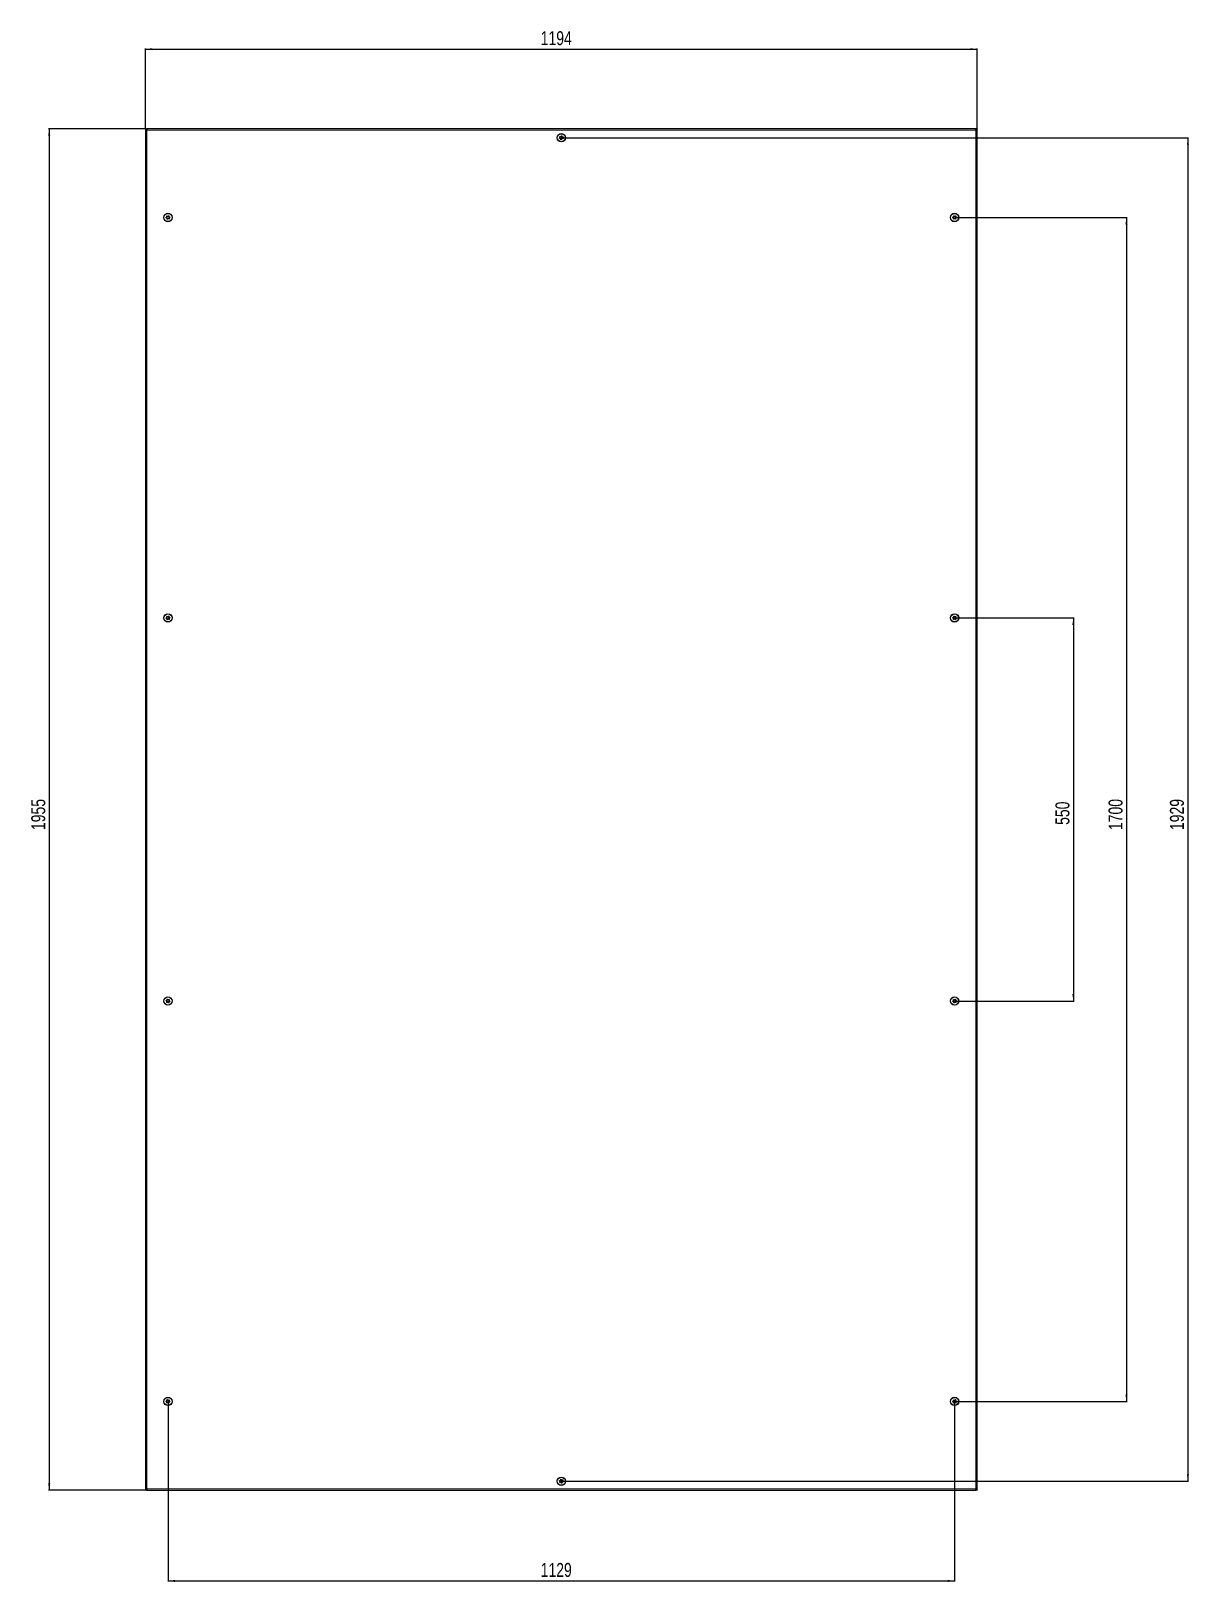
# Model space of a CAD drawing. Header units: millimetres. Extents: x -918 to 2341, y -1151 to 1192.
# Drawn here: x -918 to 744, y -1150 to 1077 of the extents above; entities that cross this region are included whole.
import ezdxf

# ---------------------------------------------------------------- set-up
doc = ezdxf.new("R2010")
doc.units = ezdxf.units.MM
doc.layers.add('FORMAT', color=7, linetype='Continuous')
doc.styles.add('SLDTEXTSTYLE0', font='TXT', dxfattribs={"width": 0.75})
doc.dimstyles.new('SLDDIMSTYLE1', dxfattribs={"dimtxt": 20, "dimasz": 10, "dimexe": 0, "dimexo": 0.0625, "dimgap": 5, "dimtad": 2, "dimdec": 1, "dimrnd": 1e-09, "dimzin": 12, "dimdsep": 46, "dimtxsty": 'SLDTEXTSTYLE0', "dimsah": 1, "dimcen": 0.09, "dimadec": 0, "dimazin": 3, "dimtfac": 1, "dimtofl": 0, "dimtmove": 0, "dimatfit": 3, "dimfxl": 0, "dimfrac": 2, "dimtolj": 1, "dimtzin": 12, "dimarcsym": 0})

# ---------------------------------------------------------------- blocks, each defined once
blk = doc.blocks.new('_D_1')
at = {"layer": 'FORMAT'}
for p, q in [((-754.1, 936.9), (-893.1, 936.9)), ((-892.1, 936.9), (-892.1, -1018.1)), ((-754.1, -1018.1), (-893.1, -1018.1))]:
    blk.add_line(p, q, dxfattribs=at)
for points in [[(-892.1, 936.9), (-893.7, 926.9), (-890.6, 926.9)], [(-892.1, -1018.1), (-890.6, -1008.1), (-893.7, -1008.1)]]:
    blk.add_solid(points, dxfattribs=at)
at = {"layer": 'FORMAT', "insert": (-917.9, -70.1), "char_height": 20, "attachment_point": 1, "rotation": 90, "style": 'SLDTEXTSTYLE0'}
blk.add_mtext('1955', dxfattribs=at)
blk = doc.blocks.new('_D_2')
at = {"layer": 'FORMAT'}
for p, q in [((-754.1, 936.9), (-754.1, 1052.1)), ((-754.1, 1051.1), (439.9, 1051.1)), ((439.9, 936.9), (439.9, 1052.1))]:
    blk.add_line(p, q, dxfattribs=at)
for points in [[(-754.1, 1051.1), (-744.1, 1049.6), (-744.1, 1052.6)], [(439.9, 1051.1), (429.9, 1052.6), (429.9, 1049.6)]]:
    blk.add_solid(points, dxfattribs=at)
at = {"layer": 'FORMAT', "insert": (-186.7, 1076.9), "char_height": 20, "attachment_point": 1, "style": 'SLDTEXTSTYLE0'}
blk.add_mtext('1194', dxfattribs=at)
blk = doc.blocks.new('_D_3')
at = {"layer": 'FORMAT'}
for p, q in [((407.4, 809.4), (655, 809.4)), ((654, 809.4), (654, -890.6)), ((407.4, -890.6), (655, -890.6))]:
    blk.add_line(p, q, dxfattribs=at)
for points in [[(654, 809.4), (652.5, 799.4), (655.6, 799.4)], [(654, -890.6), (655.6, -880.6), (652.5, -880.6)]]:
    blk.add_solid(points, dxfattribs=at)
at = {"layer": 'FORMAT', "insert": (628.3, -70.1), "char_height": 20, "attachment_point": 1, "rotation": 90, "style": 'SLDTEXTSTYLE0'}
blk.add_mtext('1700', dxfattribs=at)
blk = doc.blocks.new('_D_4')
at = {"layer": 'FORMAT'}
for p, q in [((-721.6, -890.6), (-721.6, -1149.2)), ((407.4, -890.6), (407.4, -1149.2)), ((-721.6, -1148.2), (407.4, -1148.2))]:
    blk.add_line(p, q, dxfattribs=at)
for points in [[(-721.6, -1148.2), (-711.6, -1149.8), (-711.6, -1146.7)], [(407.4, -1148.2), (397.4, -1146.7), (397.4, -1149.8)]]:
    blk.add_solid(points, dxfattribs=at)
at = {"layer": 'FORMAT', "insert": (-186.7, -1122.4), "char_height": 20, "attachment_point": 1, "style": 'SLDTEXTSTYLE0'}
blk.add_mtext('1129', dxfattribs=at)
blk = doc.blocks.new('_D_5')
at = {"layer": 'FORMAT'}
for p, q in [((407.4, 234.4), (578.9, 234.4)), ((577.9, 234.4), (577.9, -315.6)), ((407.4, -315.6), (578.9, -315.6))]:
    blk.add_line(p, q, dxfattribs=at)
for points in [[(577.9, 234.4), (576.3, 224.4), (579.4, 224.4)], [(577.9, -315.6), (579.4, -305.6), (576.3, -305.6)]]:
    blk.add_solid(points, dxfattribs=at)
at = {"layer": 'FORMAT', "insert": (552.1, -62.7), "char_height": 20, "attachment_point": 1, "rotation": 90, "style": 'SLDTEXTSTYLE0'}
blk.add_mtext('550', dxfattribs=at)
blk = doc.blocks.new('_D_6')
at = {"layer": 'FORMAT'}
for p, q in [((-157.1, 923.9), (743.2, 923.9)), ((742.2, 923.9), (742.2, -1005.1)), ((-157.1, -1005.1), (743.2, -1005.1))]:
    blk.add_line(p, q, dxfattribs=at)
for points in [[(742.2, 923.9), (740.7, 913.9), (743.7, 913.9)], [(742.2, -1005.1), (743.7, -995.1), (740.7, -995.1)]]:
    blk.add_solid(points, dxfattribs=at)
at = {"layer": 'FORMAT', "insert": (716.4, -70.1), "char_height": 20, "attachment_point": 1, "rotation": 90, "style": 'SLDTEXTSTYLE0'}
blk.add_mtext('1929', dxfattribs=at)

msp = doc.modelspace()

# ---------------------------------------------------------------- linework, layer by layer
at = {"color": 7, "linetype": 'Continuous', "lineweight": 25}
for p, q in [((-754.14, 936.94), (-752.64, 936.94)), ((-754.14, 936.94), (-754.14, -1018.06)), ((-752.44, 936.94), (-752.64, 936.94)), ((-752.44, 935.83), (-752.44, 936.94)), ((438.16, 936.94), (-752.44, 936.94)), ((438.16, 935.82), (438.16, 936.94)), ((438.36, 936.94), (438.16, 936.94)), ((438.36, 936.94), (439.86, 936.94)), ((439.86, -1018.06), (439.86, 936.94)), ((-752.64, -1018.06), (-754.14, -1018.06)), ((-752.64, -1018.06), (-752.44, -1018.06)), ((-752.44, -1016.95), (-752.44, -1018.06)), ((-752.44, -1018.06), (438.16, -1018.06)), ((438.16, -1016.95), (438.16, -1018.06)), ((438.17, -1018.06), (438.36, -1018.06)), ((439.86, -1018.06), (438.36, -1018.06))]:
    msp.add_line(p, q, dxfattribs=at)
at = {"color": 8, "linetype": 'Continuous', "lineweight": 18}
for p, q in [((-752.04, 934.84), (-752.04, -1015.96)), ((437.76, 934.84), (-752.04, 934.84)), ((437.76, -1015.96), (437.76, 934.84)), ((-752.04, -1015.96), (437.76, -1015.96))]:
    msp.add_line(p, q, dxfattribs=at)
at = {"color": 7, "linetype": 'Continuous', "lineweight": 25}
for centre, radius in [((-157.14, 923.94), 6), ((-157.14, 923.94), 5.78), ((-157.14, 923.94), 1.85), ((-721.64, 809.44), 6), ((-721.64, 809.44), 5.78), ((-721.64, 809.44), 1.85), ((407.36, 809.44), 6), ((407.36, 809.44), 5.78), ((407.36, 809.44), 1.85), ((-721.64, 234.44), 6), ((-721.64, 234.44), 5.78), ((-721.64, 234.44), 1.85), ((407.36, 234.44), 6), ((407.36, 234.44), 5.78), ((407.36, 234.44), 1.85), ((-721.64, -315.56), 6), ((-721.64, -315.56), 5.78), ((407.36, -315.56), 6), ((407.36, -315.56), 5.78), ((-721.64, -315.56), 1.85), ((407.36, -315.56), 1.85), ((-721.64, -890.56), 6), ((-721.64, -890.56), 5.78), ((-721.64, -890.56), 1.85), ((407.36, -890.56), 6), ((407.36, -890.56), 5.78), ((407.36, -890.56), 1.85), ((-157.14, -1005.06), 6), ((-157.14, -1005.06), 5.78), ((-157.14, -1005.06), 1.85)]:
    msp.add_circle(centre, radius, dxfattribs=at)
for points, knots in [([(-752.04, 934.84), (-752.32, 935.02), (-752.59, 935.19), (-753.1, 935.54), (-753.33, 935.71), (-753.72, 936.06), (-753.87, 936.24), (-754.08, 936.59), (-754.14, 936.76), (-754.14, 936.94)], [0, 0, 0, 0, 0.25, 0.25, 0.5, 0.5, 0.75, 0.75, 1, 1, 1, 1]), ([(-752.04, 934.84), (-752.2, 935.19), (-752.35, 935.54), (-752.57, 936.24), (-752.64, 936.59), (-752.64, 936.94)], [0, 0, 0, 0, 0.5, 0.5, 1, 1, 1, 1]), ([(-752.44, 936.94), (-752.41, 936.94), (-752.37, 936.88), (-752.31, 936.67), (-752.27, 936.52), (-752.21, 936.13), (-752.17, 935.9), (-752.11, 935.39), (-752.07, 935.11), (-752.04, 934.84)], [0, 0, 0, 0, 0.25, 0.25, 0.5, 0.5, 0.75, 0.75, 1, 1, 1, 1]), ([(437.76, 934.84), (437.79, 935.11), (437.83, 935.39), (437.89, 935.9), (437.93, 936.13), (437.99, 936.52), (438.03, 936.67), (438.09, 936.88), (438.13, 936.94), (438.16, 936.94)], [0, 0, 0, 0, 0.25, 0.25, 0.5, 0.5, 0.75, 0.75, 1, 1, 1, 1]), ([(439.86, 936.94), (439.86, 936.76), (439.81, 936.59), (439.6, 936.24), (439.44, 936.07), (439.05, 935.71), (438.82, 935.54), (438.31, 935.19), (438.04, 935.02), (437.76, 934.84)], [0, 0, 0, 0, 0.25, 0.25, 0.5, 0.5, 0.75, 0.75, 1, 1, 1, 1]), ([(438.36, 936.94), (438.36, 936.59), (438.3, 936.24), (438.07, 935.53), (437.92, 935.19), (437.76, 934.84)], [0, 0, 0, 0, 0.5, 0.5, 1, 1, 1, 1]), ([(-159.74, 922.9), (-159.73, 922.89), (-159.72, 922.87), (-159.67, 922.84), (-159.53, 922.8), (-159.14, 922.76), (-158.61, 922.7), (-158.09, 922.33), (-157.87, 921.87), (-157.74, 921.5), (-157.65, 921.27), (-157.6, 921.2), (-157.56, 921.17), (-157.53, 921.16), (-157.5, 921.17), (-157.44, 921.2), (-157.26, 921.4), (-157, 921.8), (-156.48, 922.29), (-155.77, 922.29), (-155.31, 922.18), (-155.04, 922.16), (-154.97, 922.18), (-154.94, 922.2), (-154.93, 922.22), (-154.92, 922.26), (-154.92, 922.3), (-154.94, 922.38), (-155.02, 922.59), (-155.18, 922.94), (-155.34, 923.43), (-155.22, 924.05), (-154.87, 924.46), (-154.62, 924.76), (-154.54, 924.89), (-154.53, 924.95), (-154.54, 924.98), (-154.56, 925.01), (-154.61, 925.04), (-154.75, 925.08), (-155.13, 925.12), (-155.67, 925.17), (-156.18, 925.55), (-156.41, 926.01), (-156.53, 926.38), (-156.62, 926.6), (-156.68, 926.68), (-156.71, 926.7), (-156.75, 926.71), (-156.78, 926.71), (-156.84, 926.67), (-157.02, 926.47), (-157.28, 926.08), (-157.8, 925.59), (-158.51, 925.59), (-158.97, 925.7), (-159.24, 925.72), (-159.31, 925.7), (-159.33, 925.68), (-159.35, 925.65), (-159.36, 925.62), (-159.35, 925.58), (-159.34, 925.49), (-159.26, 925.28), (-159.1, 924.94), (-158.94, 924.45), (-159.05, 923.82), (-159.41, 923.41), (-159.66, 923.12), (-159.74, 922.99), (-159.75, 922.93), (-159.74, 922.91), (-159.74, 922.9)], [0, 0, 0, 0, 0.0020087, 0.00442, 0.0093647, 0.0255282, 0.0677053, 0.0957862, 0.1246456, 0.1503415, 0.1605194, 0.1633943, 0.1656965, 0.1672448, 0.1688741, 0.1707699, 0.1786058, 0.2119941, 0.2499945, 0.2879948, 0.3213831, 0.329219, 0.3311148, 0.3327441, 0.3342924, 0.3362166, 0.3385353, 0.3413178, 0.349662, 0.3753578, 0.4042173, 0.4322982, 0.4744753, 0.4906388, 0.4966691, 0.49844, 0.5, 0.5020087, 0.50442, 0.5093647, 0.5255282, 0.5677053, 0.5957862, 0.6246456, 0.6503415, 0.6605194, 0.6633943, 0.6656965, 0.6672448, 0.6688741, 0.6707699, 0.6786058, 0.7119941, 0.7499945, 0.7879948, 0.8213831, 0.829219, 0.8311148, 0.8327441, 0.8342924, 0.8362166, 0.8385353, 0.8413178, 0.849662, 0.8753578, 0.9042173, 0.9322982, 0.9744753, 0.9906388, 0.9966691, 0.99844, 1, 1, 1, 1]), ([(-720.6, 812.04), (-720.61, 812.04), (-720.64, 812.05), (-720.7, 812.03), (-720.82, 811.96), (-721.11, 811.71), (-721.52, 811.35), (-722.15, 811.24), (-722.64, 811.4), (-722.99, 811.56), (-723.22, 811.65), (-723.31, 811.66), (-723.35, 811.65), (-723.38, 811.63), (-723.4, 811.61), (-723.42, 811.54), (-723.4, 811.27), (-723.29, 810.81), (-723.29, 810.1), (-723.78, 809.58), (-724.17, 809.32), (-724.37, 809.14), (-724.41, 809.08), (-724.41, 809.05), (-724.41, 809.02), (-724.38, 808.99), (-724.35, 808.96), (-724.28, 808.92), (-724.07, 808.83), (-723.71, 808.71), (-723.25, 808.48), (-722.87, 807.97), (-722.82, 807.43), (-722.78, 807.04), (-722.74, 806.9), (-722.7, 806.85), (-722.67, 806.83), (-722.64, 806.83), (-722.58, 806.85), (-722.46, 806.92), (-722.16, 807.17), (-721.75, 807.52), (-721.13, 807.64), (-720.64, 807.48), (-720.28, 807.32), (-720.06, 807.23), (-719.97, 807.22), (-719.93, 807.23), (-719.9, 807.24), (-719.88, 807.27), (-719.86, 807.34), (-719.88, 807.61), (-719.99, 808.07), (-719.99, 808.78), (-719.5, 809.3), (-719.1, 809.56), (-718.9, 809.74), (-718.87, 809.8), (-718.86, 809.83), (-718.87, 809.86), (-718.89, 809.89), (-718.93, 809.92), (-719, 809.96), (-719.2, 810.05), (-719.57, 810.17), (-720.03, 810.39), (-720.4, 810.91), (-720.46, 811.44), (-720.5, 811.83), (-720.54, 811.98), (-720.57, 812.02), (-720.59, 812.03), (-720.6, 812.04)], [0, 0, 0, 0, 0.0020087, 0.00442, 0.0093647, 0.0255282, 0.0677053, 0.0957862, 0.1246456, 0.1503415, 0.1605194, 0.1633943, 0.1656965, 0.1672448, 0.1688741, 0.1707699, 0.1786058, 0.2119941, 0.2499945, 0.2879948, 0.3213831, 0.329219, 0.3311148, 0.3327441, 0.3342924, 0.3362166, 0.3385353, 0.3413178, 0.349662, 0.3753578, 0.4042173, 0.4322982, 0.4744753, 0.4906388, 0.4966691, 0.49844, 0.5, 0.5020087, 0.50442, 0.5093647, 0.5255282, 0.5677053, 0.5957862, 0.6246456, 0.6503415, 0.6605194, 0.6633943, 0.6656965, 0.6672448, 0.6688741, 0.6707699, 0.6786058, 0.7119941, 0.7499945, 0.7879948, 0.8213831, 0.829219, 0.8311148, 0.8327441, 0.8342924, 0.8362166, 0.8385353, 0.8413178, 0.849662, 0.8753578, 0.9042173, 0.9322982, 0.9744753, 0.9906388, 0.9966691, 0.99844, 1, 1, 1, 1]), ([(406.32, 812.04), (406.31, 812.03), (406.29, 812.02), (406.26, 811.97), (406.22, 811.83), (406.18, 811.44), (406.13, 810.91), (405.75, 810.39), (405.29, 810.17), (404.92, 810.04), (404.7, 809.95), (404.62, 809.9), (404.6, 809.86), (404.59, 809.83), (404.59, 809.8), (404.63, 809.74), (404.83, 809.56), (405.22, 809.3), (405.71, 808.78), (405.71, 808.07), (405.6, 807.61), (405.58, 807.34), (405.6, 807.27), (405.62, 807.24), (405.65, 807.23), (405.68, 807.22), (405.72, 807.22), (405.81, 807.24), (406.02, 807.32), (406.36, 807.48), (406.85, 807.64), (407.48, 807.52), (407.89, 807.17), (408.18, 806.92), (408.31, 806.84), (408.37, 806.83), (408.4, 806.84), (408.43, 806.86), (408.46, 806.91), (408.5, 807.05), (408.54, 807.43), (408.6, 807.97), (408.97, 808.48), (409.43, 808.71), (409.8, 808.83), (410.03, 808.92), (410.1, 808.98), (410.13, 809.01), (410.14, 809.05), (410.13, 809.08), (410.1, 809.14), (409.9, 809.32), (409.5, 809.58), (409.01, 810.1), (409.01, 810.81), (409.12, 811.27), (409.14, 811.54), (409.12, 811.61), (409.1, 811.63), (409.08, 811.65), (409.04, 811.66), (409, 811.65), (408.92, 811.64), (408.71, 811.56), (408.36, 811.4), (407.87, 811.24), (407.25, 811.35), (406.84, 811.71), (406.54, 811.96), (406.41, 812.04), (406.35, 812.05), (406.33, 812.04), (406.32, 812.04)], [0, 0, 0, 0, 0.0020087, 0.00442, 0.0093647, 0.0255282, 0.0677053, 0.0957862, 0.1246456, 0.1503415, 0.1605194, 0.1633943, 0.1656965, 0.1672448, 0.1688741, 0.1707699, 0.1786058, 0.2119941, 0.2499945, 0.2879948, 0.3213831, 0.329219, 0.3311148, 0.3327441, 0.3342924, 0.3362166, 0.3385353, 0.3413178, 0.349662, 0.3753578, 0.4042173, 0.4322982, 0.4744753, 0.4906388, 0.4966691, 0.49844, 0.5, 0.5020087, 0.50442, 0.5093647, 0.5255282, 0.5677053, 0.5957862, 0.6246456, 0.6503415, 0.6605194, 0.6633943, 0.6656965, 0.6672448, 0.6688741, 0.6707699, 0.6786058, 0.7119941, 0.7499945, 0.7879948, 0.8213831, 0.829219, 0.8311148, 0.8327441, 0.8342924, 0.8362166, 0.8385353, 0.8413178, 0.849662, 0.8753578, 0.9042173, 0.9322982, 0.9744753, 0.9906388, 0.9966691, 0.99844, 1, 1, 1, 1]), ([(-720.6, 237.04), (-720.61, 237.04), (-720.64, 237.05), (-720.7, 237.03), (-720.82, 236.96), (-721.11, 236.71), (-721.52, 236.35), (-722.15, 236.24), (-722.64, 236.4), (-722.99, 236.56), (-723.22, 236.65), (-723.31, 236.66), (-723.35, 236.65), (-723.38, 236.63), (-723.4, 236.61), (-723.42, 236.54), (-723.4, 236.27), (-723.29, 235.81), (-723.29, 235.1), (-723.78, 234.58), (-724.17, 234.32), (-724.37, 234.14), (-724.41, 234.08), (-724.41, 234.05), (-724.41, 234.02), (-724.38, 233.99), (-724.35, 233.96), (-724.28, 233.92), (-724.07, 233.83), (-723.71, 233.71), (-723.25, 233.48), (-722.87, 232.97), (-722.82, 232.43), (-722.78, 232.04), (-722.74, 231.9), (-722.7, 231.85), (-722.67, 231.83), (-722.64, 231.83), (-722.58, 231.85), (-722.46, 231.92), (-722.16, 232.17), (-721.75, 232.52), (-721.13, 232.64), (-720.64, 232.48), (-720.28, 232.32), (-720.06, 232.23), (-719.97, 232.22), (-719.93, 232.23), (-719.9, 232.24), (-719.88, 232.27), (-719.86, 232.34), (-719.88, 232.61), (-719.99, 233.07), (-719.99, 233.78), (-719.5, 234.3), (-719.1, 234.56), (-718.9, 234.74), (-718.87, 234.8), (-718.86, 234.83), (-718.87, 234.86), (-718.89, 234.89), (-718.93, 234.92), (-719, 234.96), (-719.2, 235.05), (-719.57, 235.17), (-720.03, 235.39), (-720.4, 235.91), (-720.46, 236.44), (-720.5, 236.83), (-720.54, 236.98), (-720.57, 237.02), (-720.59, 237.03), (-720.6, 237.04)], [0, 0, 0, 0, 0.0020087, 0.00442, 0.0093647, 0.0255282, 0.0677053, 0.0957862, 0.1246456, 0.1503415, 0.1605194, 0.1633943, 0.1656965, 0.1672448, 0.1688741, 0.1707699, 0.1786058, 0.2119941, 0.2499945, 0.2879948, 0.3213831, 0.329219, 0.3311148, 0.3327441, 0.3342924, 0.3362166, 0.3385353, 0.3413178, 0.349662, 0.3753578, 0.4042173, 0.4322982, 0.4744753, 0.4906388, 0.4966691, 0.49844, 0.5, 0.5020087, 0.50442, 0.5093647, 0.5255282, 0.5677053, 0.5957862, 0.6246456, 0.6503415, 0.6605194, 0.6633943, 0.6656965, 0.6672448, 0.6688741, 0.6707699, 0.6786058, 0.7119941, 0.7499945, 0.7879948, 0.8213831, 0.829219, 0.8311148, 0.8327441, 0.8342924, 0.8362166, 0.8385353, 0.8413178, 0.849662, 0.8753578, 0.9042173, 0.9322982, 0.9744753, 0.9906388, 0.9966691, 0.99844, 1, 1, 1, 1]), ([(406.32, 237.04), (406.31, 237.03), (406.29, 237.02), (406.26, 236.97), (406.22, 236.83), (406.18, 236.44), (406.13, 235.91), (405.75, 235.39), (405.29, 235.17), (404.92, 235.04), (404.7, 234.95), (404.62, 234.9), (404.6, 234.86), (404.59, 234.83), (404.59, 234.8), (404.63, 234.74), (404.83, 234.56), (405.22, 234.3), (405.71, 233.78), (405.71, 233.07), (405.6, 232.61), (405.58, 232.34), (405.6, 232.27), (405.62, 232.24), (405.65, 232.23), (405.68, 232.22), (405.72, 232.22), (405.81, 232.24), (406.02, 232.32), (406.36, 232.48), (406.85, 232.64), (407.48, 232.52), (407.89, 232.17), (408.18, 231.92), (408.31, 231.84), (408.37, 231.83), (408.4, 231.84), (408.43, 231.86), (408.46, 231.91), (408.5, 232.05), (408.54, 232.43), (408.6, 232.97), (408.97, 233.48), (409.43, 233.71), (409.8, 233.83), (410.03, 233.92), (410.1, 233.98), (410.13, 234.01), (410.14, 234.05), (410.13, 234.08), (410.1, 234.14), (409.9, 234.32), (409.5, 234.58), (409.01, 235.1), (409.01, 235.81), (409.12, 236.27), (409.14, 236.54), (409.12, 236.61), (409.1, 236.63), (409.08, 236.65), (409.04, 236.66), (409, 236.65), (408.92, 236.64), (408.71, 236.56), (408.36, 236.4), (407.87, 236.24), (407.25, 236.35), (406.84, 236.71), (406.54, 236.96), (406.41, 237.04), (406.35, 237.05), (406.33, 237.04), (406.32, 237.04)], [0, 0, 0, 0, 0.0020087, 0.00442, 0.0093647, 0.0255282, 0.0677053, 0.0957862, 0.1246456, 0.1503415, 0.1605194, 0.1633943, 0.1656965, 0.1672448, 0.1688741, 0.1707699, 0.1786058, 0.2119941, 0.2499945, 0.2879948, 0.3213831, 0.329219, 0.3311148, 0.3327441, 0.3342924, 0.3362166, 0.3385353, 0.3413178, 0.349662, 0.3753578, 0.4042173, 0.4322982, 0.4744753, 0.4906388, 0.4966691, 0.49844, 0.5, 0.5020087, 0.50442, 0.5093647, 0.5255282, 0.5677053, 0.5957862, 0.6246456, 0.6503415, 0.6605194, 0.6633943, 0.6656965, 0.6672448, 0.6688741, 0.6707699, 0.6786058, 0.7119941, 0.7499945, 0.7879948, 0.8213831, 0.829219, 0.8311148, 0.8327441, 0.8342924, 0.8362166, 0.8385353, 0.8413178, 0.849662, 0.8753578, 0.9042173, 0.9322982, 0.9744753, 0.9906388, 0.9966691, 0.99844, 1, 1, 1, 1]), ([(-720.6, -318.16), (-720.59, -318.16), (-720.57, -318.14), (-720.54, -318.09), (-720.5, -317.95), (-720.46, -317.57), (-720.4, -317.03), (-720.03, -316.52), (-719.57, -316.29), (-719.2, -316.17), (-718.97, -316.08), (-718.9, -316.02), (-718.87, -315.99), (-718.86, -315.95), (-718.87, -315.92), (-718.9, -315.86), (-719.1, -315.68), (-719.5, -315.42), (-719.99, -314.9), (-719.99, -314.19), (-719.88, -313.73), (-719.86, -313.46), (-719.88, -313.39), (-719.9, -313.37), (-719.92, -313.35), (-719.96, -313.34), (-720, -313.35), (-720.08, -313.36), (-720.29, -313.44), (-720.64, -313.6), (-721.13, -313.76), (-721.75, -313.65), (-722.16, -313.29), (-722.46, -313.04), (-722.59, -312.96), (-722.65, -312.95), (-722.68, -312.96), (-722.71, -312.98), (-722.74, -313.03), (-722.78, -313.17), (-722.82, -313.56), (-722.87, -314.09), (-723.25, -314.61), (-723.71, -314.83), (-724.08, -314.96), (-724.3, -315.05), (-724.38, -315.1), (-724.4, -315.14), (-724.41, -315.17), (-724.41, -315.2), (-724.37, -315.26), (-724.17, -315.44), (-723.78, -315.7), (-723.29, -316.22), (-723.29, -316.93), (-723.4, -317.39), (-723.42, -317.66), (-723.4, -317.73), (-723.38, -317.76), (-723.35, -317.77), (-723.32, -317.78), (-723.28, -317.78), (-723.19, -317.76), (-722.98, -317.68), (-722.64, -317.52), (-722.15, -317.36), (-721.52, -317.48), (-721.11, -317.83), (-720.82, -318.08), (-720.69, -318.16), (-720.63, -318.17), (-720.61, -318.16), (-720.6, -318.16)], [0, 0, 0, 0, 0.0020087, 0.00442, 0.0093647, 0.0255282, 0.0677053, 0.0957862, 0.1246456, 0.1503415, 0.1605194, 0.1633943, 0.1656965, 0.1672448, 0.1688741, 0.1707699, 0.1786058, 0.2119941, 0.2499945, 0.2879948, 0.3213831, 0.329219, 0.3311148, 0.3327441, 0.3342924, 0.3362166, 0.3385353, 0.3413178, 0.349662, 0.3753578, 0.4042173, 0.4322982, 0.4744753, 0.4906388, 0.4966691, 0.49844, 0.5, 0.5020087, 0.50442, 0.5093647, 0.5255282, 0.5677053, 0.5957862, 0.6246456, 0.6503415, 0.6605194, 0.6633943, 0.6656965, 0.6672448, 0.6688741, 0.6707699, 0.6786058, 0.7119941, 0.7499945, 0.7879948, 0.8213831, 0.829219, 0.8311148, 0.8327441, 0.8342924, 0.8362166, 0.8385353, 0.8413178, 0.849662, 0.8753578, 0.9042173, 0.9322982, 0.9744753, 0.9906388, 0.9966691, 0.99844, 1, 1, 1, 1]), ([(406.32, -318.16), (406.34, -318.16), (406.36, -318.17), (406.42, -318.15), (406.54, -318.08), (406.84, -317.83), (407.25, -317.48), (407.87, -317.36), (408.36, -317.52), (408.72, -317.68), (408.94, -317.77), (409.03, -317.78), (409.07, -317.77), (409.1, -317.76), (409.12, -317.73), (409.14, -317.66), (409.12, -317.39), (409.01, -316.93), (409.01, -316.22), (409.5, -315.7), (409.9, -315.44), (410.1, -315.26), (410.13, -315.2), (410.14, -315.17), (410.13, -315.14), (410.11, -315.11), (410.07, -315.08), (410, -315.04), (409.8, -314.95), (409.43, -314.83), (408.97, -314.61), (408.6, -314.09), (408.54, -313.55), (408.5, -313.17), (408.46, -313.02), (408.43, -312.98), (408.4, -312.96), (408.36, -312.95), (408.3, -312.97), (408.18, -313.04), (407.89, -313.29), (407.48, -313.65), (406.85, -313.76), (406.36, -313.6), (406.01, -313.44), (405.78, -313.35), (405.69, -313.34), (405.65, -313.35), (405.62, -313.37), (405.6, -313.39), (405.58, -313.46), (405.6, -313.73), (405.71, -314.19), (405.71, -314.9), (405.22, -315.42), (404.83, -315.68), (404.63, -315.86), (404.59, -315.92), (404.59, -315.95), (404.59, -315.98), (404.62, -316.01), (404.65, -316.04), (404.72, -316.08), (404.93, -316.17), (405.29, -316.29), (405.75, -316.52), (406.13, -317.03), (406.18, -317.57), (406.22, -317.96), (406.26, -318.1), (406.3, -318.15), (406.32, -318.16), (406.32, -318.16)], [0, 0, 0, 0, 0.0020087, 0.00442, 0.0093647, 0.0255282, 0.0677053, 0.0957862, 0.1246456, 0.1503415, 0.1605194, 0.1633943, 0.1656965, 0.1672448, 0.1688741, 0.1707699, 0.1786058, 0.2119941, 0.2499945, 0.2879948, 0.3213831, 0.329219, 0.3311148, 0.3327441, 0.3342924, 0.3362166, 0.3385353, 0.3413178, 0.349662, 0.3753578, 0.4042173, 0.4322982, 0.4744753, 0.4906388, 0.4966691, 0.49844, 0.5, 0.5020087, 0.50442, 0.5093647, 0.5255282, 0.5677053, 0.5957862, 0.6246456, 0.6503415, 0.6605194, 0.6633943, 0.6656965, 0.6672448, 0.6688741, 0.6707699, 0.6786058, 0.7119941, 0.7499945, 0.7879948, 0.8213831, 0.829219, 0.8311148, 0.8327441, 0.8342924, 0.8362166, 0.8385353, 0.8413178, 0.849662, 0.8753578, 0.9042173, 0.9322982, 0.9744753, 0.9906388, 0.9966691, 0.99844, 1, 1, 1, 1]), ([(-720.6, -893.16), (-720.59, -893.16), (-720.57, -893.14), (-720.54, -893.09), (-720.5, -892.95), (-720.46, -892.57), (-720.4, -892.03), (-720.03, -891.52), (-719.57, -891.29), (-719.2, -891.17), (-718.97, -891.08), (-718.9, -891.02), (-718.87, -890.99), (-718.86, -890.95), (-718.87, -890.92), (-718.9, -890.86), (-719.1, -890.68), (-719.5, -890.42), (-719.99, -889.9), (-719.99, -889.19), (-719.88, -888.73), (-719.86, -888.46), (-719.88, -888.39), (-719.9, -888.37), (-719.92, -888.35), (-719.96, -888.34), (-720, -888.35), (-720.08, -888.36), (-720.29, -888.44), (-720.64, -888.6), (-721.13, -888.76), (-721.75, -888.65), (-722.16, -888.29), (-722.46, -888.04), (-722.59, -887.96), (-722.65, -887.95), (-722.68, -887.96), (-722.71, -887.98), (-722.74, -888.03), (-722.78, -888.17), (-722.82, -888.56), (-722.87, -889.09), (-723.25, -889.61), (-723.71, -889.83), (-724.08, -889.96), (-724.3, -890.05), (-724.38, -890.1), (-724.4, -890.14), (-724.41, -890.17), (-724.41, -890.2), (-724.37, -890.26), (-724.17, -890.44), (-723.78, -890.7), (-723.29, -891.22), (-723.29, -891.93), (-723.4, -892.39), (-723.42, -892.66), (-723.4, -892.73), (-723.38, -892.76), (-723.35, -892.77), (-723.32, -892.78), (-723.28, -892.78), (-723.19, -892.76), (-722.98, -892.68), (-722.64, -892.52), (-722.15, -892.36), (-721.52, -892.48), (-721.11, -892.83), (-720.82, -893.08), (-720.69, -893.16), (-720.63, -893.17), (-720.61, -893.16), (-720.6, -893.16)], [0, 0, 0, 0, 0.0020087, 0.00442, 0.0093647, 0.0255282, 0.0677053, 0.0957862, 0.1246456, 0.1503415, 0.1605194, 0.1633943, 0.1656965, 0.1672448, 0.1688741, 0.1707699, 0.1786058, 0.2119941, 0.2499945, 0.2879948, 0.3213831, 0.329219, 0.3311148, 0.3327441, 0.3342924, 0.3362166, 0.3385353, 0.3413178, 0.349662, 0.3753578, 0.4042173, 0.4322982, 0.4744753, 0.4906388, 0.4966691, 0.49844, 0.5, 0.5020087, 0.50442, 0.5093647, 0.5255282, 0.5677053, 0.5957862, 0.6246456, 0.6503415, 0.6605194, 0.6633943, 0.6656965, 0.6672448, 0.6688741, 0.6707699, 0.6786058, 0.7119941, 0.7499945, 0.7879948, 0.8213831, 0.829219, 0.8311148, 0.8327441, 0.8342924, 0.8362166, 0.8385353, 0.8413178, 0.849662, 0.8753578, 0.9042173, 0.9322982, 0.9744753, 0.9906388, 0.9966691, 0.99844, 1, 1, 1, 1]), ([(406.32, -893.16), (406.34, -893.16), (406.36, -893.17), (406.42, -893.15), (406.54, -893.08), (406.84, -892.83), (407.25, -892.48), (407.87, -892.36), (408.36, -892.52), (408.72, -892.68), (408.94, -892.77), (409.03, -892.78), (409.07, -892.77), (409.1, -892.76), (409.12, -892.73), (409.14, -892.66), (409.12, -892.39), (409.01, -891.93), (409.01, -891.22), (409.5, -890.7), (409.9, -890.44), (410.1, -890.26), (410.13, -890.2), (410.14, -890.17), (410.13, -890.14), (410.11, -890.11), (410.07, -890.08), (410, -890.04), (409.8, -889.95), (409.43, -889.83), (408.97, -889.61), (408.6, -889.09), (408.54, -888.55), (408.5, -888.17), (408.46, -888.02), (408.43, -887.98), (408.4, -887.96), (408.36, -887.95), (408.3, -887.97), (408.18, -888.04), (407.89, -888.29), (407.48, -888.65), (406.85, -888.76), (406.36, -888.6), (406.01, -888.44), (405.78, -888.35), (405.69, -888.34), (405.65, -888.35), (405.62, -888.37), (405.6, -888.39), (405.58, -888.46), (405.6, -888.73), (405.71, -889.19), (405.71, -889.9), (405.22, -890.42), (404.83, -890.68), (404.63, -890.86), (404.59, -890.92), (404.59, -890.95), (404.59, -890.98), (404.62, -891.01), (404.65, -891.04), (404.72, -891.08), (404.93, -891.17), (405.29, -891.29), (405.75, -891.52), (406.13, -892.03), (406.18, -892.57), (406.22, -892.96), (406.26, -893.1), (406.3, -893.15), (406.32, -893.16), (406.32, -893.16)], [0, 0, 0, 0, 0.0020087, 0.00442, 0.0093647, 0.0255282, 0.0677053, 0.0957862, 0.1246456, 0.1503415, 0.1605194, 0.1633943, 0.1656965, 0.1672448, 0.1688741, 0.1707699, 0.1786058, 0.2119941, 0.2499945, 0.2879948, 0.3213831, 0.329219, 0.3311148, 0.3327441, 0.3342924, 0.3362166, 0.3385353, 0.3413178, 0.349662, 0.3753578, 0.4042173, 0.4322982, 0.4744753, 0.4906388, 0.4966691, 0.49844, 0.5, 0.5020087, 0.50442, 0.5093647, 0.5255282, 0.5677053, 0.5957862, 0.6246456, 0.6503415, 0.6605194, 0.6633943, 0.6656965, 0.6672448, 0.6688741, 0.6707699, 0.6786058, 0.7119941, 0.7499945, 0.7879948, 0.8213831, 0.829219, 0.8311148, 0.8327441, 0.8342924, 0.8362166, 0.8385353, 0.8413178, 0.849662, 0.8753578, 0.9042173, 0.9322982, 0.9744753, 0.9906388, 0.9966691, 0.99844, 1, 1, 1, 1]), ([(-754.14, -1018.06), (-754.14, -1017.89), (-754.08, -1017.71), (-753.87, -1017.36), (-753.72, -1017.19), (-753.33, -1016.84), (-753.1, -1016.66), (-752.59, -1016.31), (-752.31, -1016.14), (-752.04, -1015.96)], [0, 0, 0, 0, 0.25, 0.25, 0.5, 0.5, 0.75, 0.75, 1, 1, 1, 1]), ([(-752.64, -1018.06), (-752.64, -1017.89), (-752.62, -1017.71), (-752.56, -1017.36), (-752.52, -1017.19), (-752.41, -1016.84), (-752.34, -1016.66), (-752.2, -1016.31), (-752.12, -1016.14), (-752.04, -1015.96)], [0, 0, 0, 0, 0.25, 0.25, 0.5, 0.5, 0.75, 0.75, 1, 1, 1, 1]), ([(-752.04, -1015.96), (-752.07, -1016.24), (-752.11, -1016.51), (-752.17, -1017.02), (-752.21, -1017.25), (-752.27, -1017.64), (-752.31, -1017.8), (-752.37, -1018.01), (-752.41, -1018.06), (-752.44, -1018.06)], [0, 0, 0, 0, 0.25, 0.25, 0.5, 0.5, 0.75, 0.75, 1, 1, 1, 1]), ([(-159.74, -1004.02), (-159.74, -1004.04), (-159.75, -1004.06), (-159.73, -1004.12), (-159.66, -1004.24), (-159.41, -1004.54), (-159.05, -1004.95), (-158.94, -1005.57), (-159.1, -1006.06), (-159.26, -1006.42), (-159.35, -1006.64), (-159.36, -1006.73), (-159.35, -1006.77), (-159.33, -1006.8), (-159.31, -1006.82), (-159.24, -1006.84), (-158.97, -1006.82), (-158.51, -1006.71), (-157.8, -1006.71), (-157.28, -1007.2), (-157.02, -1007.6), (-156.84, -1007.8), (-156.78, -1007.83), (-156.75, -1007.84), (-156.72, -1007.83), (-156.69, -1007.81), (-156.66, -1007.77), (-156.62, -1007.7), (-156.53, -1007.5), (-156.41, -1007.13), (-156.18, -1006.67), (-155.67, -1006.3), (-155.13, -1006.24), (-154.74, -1006.2), (-154.6, -1006.16), (-154.55, -1006.13), (-154.53, -1006.1), (-154.53, -1006.06), (-154.55, -1006), (-154.62, -1005.88), (-154.87, -1005.59), (-155.22, -1005.18), (-155.34, -1004.55), (-155.18, -1004.06), (-155.02, -1003.71), (-154.93, -1003.48), (-154.92, -1003.39), (-154.93, -1003.35), (-154.94, -1003.32), (-154.97, -1003.3), (-155.04, -1003.28), (-155.31, -1003.3), (-155.77, -1003.41), (-156.48, -1003.41), (-157, -1002.92), (-157.26, -1002.53), (-157.44, -1002.33), (-157.5, -1002.29), (-157.53, -1002.29), (-157.56, -1002.29), (-157.59, -1002.32), (-157.62, -1002.35), (-157.66, -1002.42), (-157.75, -1002.63), (-157.87, -1002.99), (-158.09, -1003.45), (-158.61, -1003.83), (-159.14, -1003.88), (-159.53, -1003.92), (-159.68, -1003.96), (-159.72, -1004), (-159.73, -1004.02), (-159.74, -1004.02)], [0, 0, 0, 0, 0.0020087, 0.00442, 0.0093647, 0.0255282, 0.0677053, 0.0957862, 0.1246456, 0.1503415, 0.1605194, 0.1633943, 0.1656965, 0.1672448, 0.1688741, 0.1707699, 0.1786058, 0.2119941, 0.2499945, 0.2879948, 0.3213831, 0.329219, 0.3311148, 0.3327441, 0.3342924, 0.3362166, 0.3385353, 0.3413178, 0.349662, 0.3753578, 0.4042173, 0.4322982, 0.4744753, 0.4906388, 0.4966691, 0.49844, 0.5, 0.5020087, 0.50442, 0.5093647, 0.5255282, 0.5677053, 0.5957862, 0.6246456, 0.6503415, 0.6605194, 0.6633943, 0.6656965, 0.6672448, 0.6688741, 0.6707699, 0.6786058, 0.7119941, 0.7499945, 0.7879948, 0.8213831, 0.829219, 0.8311148, 0.8327441, 0.8342924, 0.8362166, 0.8385353, 0.8413178, 0.849662, 0.8753578, 0.9042173, 0.9322982, 0.9744753, 0.9906388, 0.9966691, 0.99844, 1, 1, 1, 1]), ([(438.16, -1018.06), (438.13, -1018.06), (438.09, -1018.01), (438.03, -1017.8), (437.99, -1017.64), (437.93, -1017.25), (437.89, -1017.02), (437.83, -1016.51), (437.79, -1016.24), (437.76, -1015.96)], [0, 0, 0, 0, 0.25, 0.25, 0.5, 0.5, 0.75, 0.75, 1, 1, 1, 1]), ([(437.76, -1015.96), (438.04, -1016.14), (438.31, -1016.31), (438.82, -1016.66), (439.05, -1016.83), (439.44, -1017.19), (439.6, -1017.36), (439.81, -1017.71), (439.86, -1017.88), (439.86, -1018.06)], [0, 0, 0, 0, 0.25, 0.25, 0.5, 0.5, 0.75, 0.75, 1, 1, 1, 1]), ([(437.76, -1015.96), (437.92, -1016.31), (438.08, -1016.66), (438.3, -1017.37), (438.36, -1017.71), (438.36, -1018.06)], [0, 0, 0, 0, 0.5, 0.5, 1, 1, 1, 1])]:
    msp.add_open_spline(points, degree=3, knots=knots, dxfattribs=at)

# ---------------------------------------------------------------- dimensions: what is measured, and where the dimension line sits
at = {"layer": 'FORMAT'}
for base, p1, p2, angle, picture, middle in [((439.86, 1051.11), (-754.14, 936.94), (439.86, 936.94), 0, '_D_2', (-157.14, 1051.11)), ((-892.14, -1018.06), (-754.14, 936.94), (-754.14, -1018.06), 90, '_D_1', (-892.14, -40.56)), ((742.2, -1005.06), (-157.14, 923.94), (-157.14, -1005.06), 90, '_D_6', (742.2, -40.56)), ((654.04, -890.56), (407.36, 809.44), (407.36, -890.56), 90, '_D_3', (654.04, -40.56)), ((577.87, -315.56), (407.36, 234.44), (407.36, -315.56), 90, '_D_5', (577.87, -40.56))]:
    dim = msp.add_linear_dim(base=base, p1=p1, p2=p2, angle=angle, dimstyle='SLDDIMSTYLE1', dxfattribs=at)
    dim.commit()
    dim.dimension.update_dxf_attribs({"geometry": picture, "text_midpoint": middle, "dimtype": 160})
dim = msp.add_linear_dim(base=(407.36, -1148.23), p1=(-721.64, -890.56), p2=(407.36, -890.56), dimstyle='SLDDIMSTYLE1', dxfattribs=at)
dim.commit()
dim.dimension.update_dxf_attribs({"geometry": '_D_4', "text_midpoint": (-157.14, -1148.23), "dimtype": 160})

doc.saveas('drawing.dxf')
